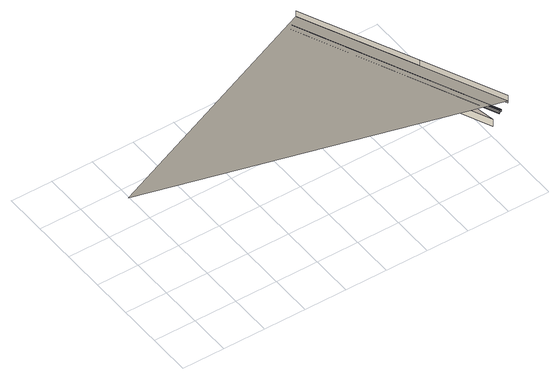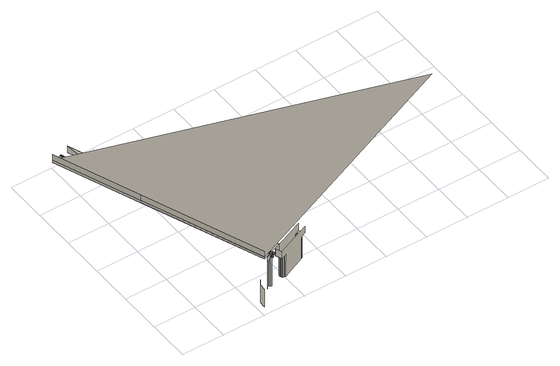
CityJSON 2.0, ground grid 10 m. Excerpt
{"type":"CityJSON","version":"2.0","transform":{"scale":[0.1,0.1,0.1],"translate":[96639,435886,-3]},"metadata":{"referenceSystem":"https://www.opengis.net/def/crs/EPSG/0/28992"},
"CityObjects":{
"bridge1":{"type":"Bridge","attributes":{"name":"Van Brienenoordbrug"},"children":["bridge1-1","bridge1-2","bridge1-3","bridge1-4","bridge1-5","bridge1-6","bridge1-7","bridge1-8","bridge1-9","bridge1-10","bridge1-11","bridge1-12","bridge1-13","bridge1-14","bridge1-15","bridge1-16","bridge1-17","bridge1-18","bridge1-19","bridge1-20","bridge1-21","bridge1-22","bridge1-23","bridge1-24","bridge1-25","bridge1-26","bridge1-27","bridge1-28","bridge1-29","bridge1-30","bridge1-31","bridge1-32","bridge1-33","bridge1-34","bridge1-35","bridge1-36","bridge1-37","bridge1-38","bridge1-39","bridge1-40","bridge1-41","bridge1-42","bridge1-43","bridge1-44","bridge1-45","bridge1-46","bridge1-47","bridge1-48","bridge1-49","bridge1-50","bridge1-51","bridge1-52","bridge1-53","bridge1-54","bridge1-55","bridge1-56","bridge1-57","bridge1-58","bridge1-59","bridge1-60"],"geometry":[{"type":"MultiSurface","lod":"2","boundaries":[[[0,1,2,3]],[[4,5,6,7]],[[7,6,8,9]],[[9,8,10,11]],[[12,13,14,15]],[[16,17,18,19,20,21,12,15,4,7,9,11,22,23,24]],[[11,10,25,22]],[[21,26,13,12]],[[22,25,27,23]],[[20,28,26,21]],[[23,27,29,24]],[[19,30,28,20]],[[24,29,31,16]],[[18,32,33,34,35,36,37,30,19]],[[38,39,40,41,42,17,16,31,43,44]],[[45,46,37,36]],[[44,43,47,48]],[[49,50,46,45]],[[48,47,51,52]],[[53,54,50,49]],[[52,51,55,56]],[[57,58,54,53]],[[36,35,38,44,48,52,56,59,60,61,62,57,53,49,45]],[[56,55,63,59]],[[62,64,58,57]],[[59,63,65,60]],[[61,66,64,62]],[[60,65,66,61]],[[35,34,67,39,38]],[[68,69,70,40,67]],[[71,72,73,74]],[[68,75,76,77,78,79,80,81,82,83]],[[84,71,74,85]],[[83,86,87,88,69,68]]],"semantics":{"surfaces":[{"type":"OuterFloorSurface"},{"type":"WallSurface"},{"type":"OuterCeilingSurface"}],"values":[0,1,1,1,1,2,1,1,1,1,1,1,1,1,1,1,1,1,1,1,1,1,2,1,1,1,1,1,1,1,1,2,1,2]}}]},
"bridge1-1":{"type":"BridgeInstallation","parents":["bridge1"],"geometry":[{"type":"MultiSurface","lod":"2","boundaries":[[[89,90,91,92]]]}]},
"bridge1-2":{"type":"BridgeInstallation","parents":["bridge1"],"geometry":[{"type":"MultiSurface","lod":"2","boundaries":[[[93,89,92,94]]]}]},
"bridge1-3":{"type":"BridgeInstallation","parents":["bridge1"],"geometry":[{"type":"MultiSurface","lod":"2","boundaries":[[[95,93,94,96]]]}]},
"bridge1-4":{"type":"BridgeInstallation","parents":["bridge1"],"geometry":[{"type":"MultiSurface","lod":"2","boundaries":[[[90,97,98,91]]]}]},
"bridge1-5":{"type":"BridgeInstallation","parents":["bridge1"],"geometry":[{"type":"MultiSurface","lod":"2","boundaries":[[[99,95,96]]]}]},
"bridge1-6":{"type":"BridgeInstallation","parents":["bridge1"],"geometry":[{"type":"MultiSurface","lod":"2","boundaries":[[[100,99,96,101]]]}]},
"bridge1-7":{"type":"BridgeInstallation","parents":["bridge1"],"geometry":[{"type":"MultiSurface","lod":"2","boundaries":[[[90,102,97]]]}]},
"bridge1-8":{"type":"BridgeInstallation","parents":["bridge1"],"geometry":[{"type":"MultiSurface","lod":"2","boundaries":[[[103,104,102,90,89,93,95,99,100,105,106,107,108]]]}]},
"bridge1-9":{"type":"BridgeInstallation","parents":["bridge1"],"geometry":[{"type":"MultiSurface","lod":"2","boundaries":[[[105,100,101,109]]]}]},
"bridge1-10":{"type":"BridgeInstallation","parents":["bridge1"],"geometry":[{"type":"MultiSurface","lod":"2","boundaries":[[[97,110,98]]]}]},
"bridge1-11":{"type":"BridgeInstallation","parents":["bridge1"],"geometry":[{"type":"MultiSurface","lod":"2","boundaries":[[[90,102,111]]]}]},
"bridge1-12":{"type":"BridgeInstallation","parents":["bridge1"],"geometry":[{"type":"MultiSurface","lod":"2","boundaries":[[[106,105,109,112]]]}]},
"bridge1-13":{"type":"BridgeInstallation","parents":["bridge1"],"geometry":[{"type":"MultiSurface","lod":"2","boundaries":[[[107,106,112,113]]]}]},
"bridge1-14":{"type":"BridgeInstallation","parents":["bridge1"],"geometry":[{"type":"MultiSurface","lod":"2","boundaries":[[[114,115,116,117,108,107,113]]]}]},
"bridge1-15":{"type":"BridgeInstallation","parents":["bridge1"]},
"bridge1-16":{"type":"BridgeInstallation","parents":["bridge1"],"geometry":[{"type":"MultiSurface","lod":"2","boundaries":[[[118,97,119]]]}]},
"bridge1-17":{"type":"BridgeInstallation","parents":["bridge1"],"geometry":[{"type":"MultiSurface","lod":"2","boundaries":[[[108,117,120,103]]]}]},
"bridge1-18":{"type":"BridgeInstallation","parents":["bridge1"],"geometry":[{"type":"MultiSurface","lod":"2","boundaries":[[[121,97,102]]]}]},
"bridge1-19":{"type":"BridgeInstallation","parents":["bridge1"],"geometry":[{"type":"MultiSurface","lod":"2","boundaries":[[[119,97,121]]]}]},
"bridge1-20":{"type":"BridgeInstallation","parents":["bridge1"],"geometry":[{"type":"MultiSurface","lod":"2","boundaries":[[[122,103,120,117,116,123]]]}]},
"bridge1-21":{"type":"BridgeInstallation","parents":["bridge1"],"geometry":[{"type":"MultiSurface","lod":"2","boundaries":[[[97,76,75,110]]]}]},
"bridge1-22":{"type":"BridgeInstallation","parents":["bridge1"],"geometry":[{"type":"MultiSurface","lod":"2","boundaries":[[[103,120,103,104]]]}]},
"bridge1-23":{"type":"BridgeInstallation","parents":["bridge1"],"geometry":[{"type":"MultiSurface","lod":"2","boundaries":[[[124,77,76,97]]]}]},
"bridge1-24":{"type":"BridgeInstallation","parents":["bridge1"],"geometry":[{"type":"MultiSurface","lod":"2","boundaries":[[[124,97,118]]]}]},
"bridge1-25":{"type":"BridgeInstallation","parents":["bridge1"],"geometry":[{"type":"MultiSurface","lod":"2","boundaries":[[[111,102,104,103,122,125,126]]]}]},
"bridge1-26":{"type":"BridgeInstallation","parents":["bridge1"],"geometry":[{"type":"MultiSurface","lod":"2","boundaries":[[[127,121,102]]]}]},
"bridge1-27":{"type":"BridgeInstallation","parents":["bridge1"]},
"bridge1-28":{"type":"BridgeInstallation","parents":["bridge1"],"geometry":[{"type":"MultiSurface","lod":"2","boundaries":[[[128,127,102]]]}]},
"bridge1-29":{"type":"BridgeInstallation","parents":["bridge1"],"geometry":[{"type":"MultiSurface","lod":"2","boundaries":[[[129,78,77,124]]]}]},
"bridge1-30":{"type":"BridgeInstallation","parents":["bridge1"]},
"bridge1-31":{"type":"BridgeInstallation","parents":["bridge1"],"geometry":[{"type":"MultiSurface","lod":"2","boundaries":[[[130,126,125,131]]]}]},
"bridge1-32":{"type":"BridgeInstallation","parents":["bridge1"]},
"bridge1-33":{"type":"BridgeInstallation","parents":["bridge1"],"geometry":[{"type":"MultiSurface","lod":"2","boundaries":[[[132,111,102]]]}]},
"bridge1-34":{"type":"BridgeInstallation","parents":["bridge1"],"geometry":[{"type":"MultiSurface","lod":"2","boundaries":[[[129,79,78]]]}]},
"bridge1-35":{"type":"BridgeInstallation","parents":["bridge1"],"geometry":[{"type":"MultiSurface","lod":"2","boundaries":[[[132,102,104,133,134,135,136,137]]]}]},
"bridge1-36":{"type":"BridgeInstallation","parents":["bridge1"],"geometry":[{"type":"MultiSurface","lod":"2","boundaries":[[[137,128,102,132]]]}]},
"bridge1-37":{"type":"BridgeInstallation","parents":["bridge1"],"geometry":[{"type":"MultiSurface","lod":"2","boundaries":[[[126,111,132]]]}]},
"bridge1-38":{"type":"BridgeInstallation","parents":["bridge1"],"geometry":[{"type":"MultiSurface","lod":"2","boundaries":[[[130,126,132]]]}]},
"bridge1-39":{"type":"BridgeInstallation","parents":["bridge1"],"geometry":[{"type":"MultiSurface","lod":"2","boundaries":[[[138,139,130,131]]]}]},
"bridge1-40":{"type":"BridgeInstallation","parents":["bridge1"]},
"bridge1-41":{"type":"BridgeInstallation","parents":["bridge1"],"geometry":[{"type":"MultiSurface","lod":"2","boundaries":[[[139,140,130]]]}]},
"bridge1-42":{"type":"BridgeInstallation","parents":["bridge1"],"geometry":[{"type":"MultiSurface","lod":"2","boundaries":[[[140,130,132]]]}]},
"bridge1-43":{"type":"BridgeInstallation","parents":["bridge1"],"geometry":[{"type":"MultiSurface","lod":"2","boundaries":[[[141,136,137,140,139,138]]]}]},
"bridge1-44":{"type":"BridgeInstallation","parents":["bridge1"],"geometry":[{"type":"MultiSurface","lod":"2","boundaries":[[[142,118,119,143]]]}]},
"bridge1-45":{"type":"BridgeInstallation","parents":["bridge1"],"geometry":[{"type":"MultiSurface","lod":"2","boundaries":[[[143,119,121,144]]]}]},
"bridge1-46":{"type":"BridgeInstallation","parents":["bridge1"],"geometry":[{"type":"MultiSurface","lod":"2","boundaries":[[[145,124,118,142]]]}]},
"bridge1-47":{"type":"BridgeInstallation","parents":["bridge1"],"geometry":[{"type":"MultiSurface","lod":"2","boundaries":[[[121,127,146,144]]]}]},
"bridge1-48":{"type":"BridgeInstallation","parents":["bridge1"],"geometry":[{"type":"MultiSurface","lod":"2","boundaries":[[[145,147,88,87,129,124]]]}]},
"bridge1-49":{"type":"BridgeInstallation","parents":["bridge1"],"geometry":[{"type":"MultiSurface","lod":"2","boundaries":[[[146,127,128,148]]]}]},
"bridge1-50":{"type":"BridgeInstallation","parents":["bridge1"],"geometry":[{"type":"MultiSurface","lod":"2","boundaries":[[[129,87,86,149,150,151]]]}]},
"bridge1-51":{"type":"BridgeInstallation","parents":["bridge1"],"geometry":[{"type":"MultiSurface","lod":"2","boundaries":[[[148,128,152,153]]]}]},
"bridge1-52":{"type":"BridgeInstallation","parents":["bridge1"],"geometry":[{"type":"MultiSurface","lod":"2","boundaries":[[[86,88,87]]]}]},
"bridge1-53":{"type":"BridgeInstallation","parents":["bridge1"],"geometry":[{"type":"MultiSurface","lod":"2","boundaries":[[[154,155,151,150]]]}]},
"bridge1-54":{"type":"BridgeInstallation","parents":["bridge1"],"geometry":[{"type":"MultiSurface","lod":"2","boundaries":[[[153,152,156,157]]]}]},
"bridge1-55":{"type":"BridgeInstallation","parents":["bridge1"],"geometry":[{"type":"MultiSurface","lod":"2","boundaries":[[[158,159,155,154]]]}]},
"bridge1-56":{"type":"BridgeInstallation","parents":["bridge1"],"geometry":[{"type":"MultiSurface","lod":"2","boundaries":[[[158,160,157,156,159]]]}]},
"bridge1-57":{"type":"BridgeInstallation","parents":["bridge1"],"geometry":[{"type":"MultiSurface","lod":"2","boundaries":[[[2,1,83,82]]]}]},
"bridge1-58":{"type":"BridgeInstallation","parents":["bridge1"],"geometry":[{"type":"MultiSurface","lod":"2","boundaries":[[[161,162,1,2]]]}]},
"bridge1-59":{"type":"BridgeInstallation","parents":["bridge1"],"geometry":[{"type":"MultiSurface","lod":"2","boundaries":[[[162,163,0,1]]]}]},
"bridge1-60":{"type":"BridgeInstallation","parents":["bridge1"],"geometry":[{"type":"MultiSurface","lod":"2","boundaries":[[[164,83,1,0]]]}]}
},
"vertices":[
[786,23,168],[704,217,161],[590,486,151],[7,243,153],[466,436,108],[466,436,48],[467,435,48],[467,435,108],[467,433,48],[467,433,108],[469,432,48],[469,432,108],[466,440,108],[466,440,48],[466,438,48],[466,438,108],[475,430,108],[463,425,108],[457,439,108],[469,444,108],[468,443,108],[467,442,108],[470,431,108],[472,430,108],[473,430,108],[470,431,48],[467,442,48],[472,430,48],[468,443,48],[473,430,48],[469,444,48],[475,430,48],[457,439,127],[530,469,126],[538,473,126],[538,473,108],[525,468,108],[525,468,48],[544,459,108],[544,459,127],[543,459,127],[536,455,127],[463,425,127],[531,454,48],[531,454,108],[527,468,108],[527,468,48],[533,455,48],[533,455,108],[529,467,108],[529,467,48],[534,456,48],[534,456,108],[531,467,108],[531,467,48],[534,458,48],[534,458,108],[532,466,108],[532,466,48],[535,460,108],[535,461,108],[534,463,108],[533,464,108],[535,460,48],[533,464,48],[535,461,48],[534,463,48],[541,466,126],[541,466,145],[733,1,162],[733,1,143],[584,463,52],[576,451,52],[576,451,4],[584,463,4],[565,476,145],[566,473,145],[567,473,145],[568,474,145],[573,476,145],[575,477,145],[574,480,145],[590,486,145],[704,217,155],[585,478,52],[585,478,4],[716,125,158],[636,316,151],[717,119,158],
[560,471,135],[560,470,135],[557,476,135],[558,476,135],
[561,471,134],[559,477,134],
[562,471,133],[560,477,133],
[564,472,142],[561,478,142],
[563,472,133],
[563,472,132],[561,477,132],
[566,473,135],
[566,473,127],[566,473,126],[564,472,131],[565,472,130],[565,472,129],[565,473,128],
[562,478,131],
[564,479,145],
[568,472,135],
[562,478,130],
[563,478,129],
[563,478,128],[564,476,128],[564,475,129],[565,475,128],
[567,473,142],[567,473,140],
[565,474,127],
[567,473,138],
[566,473,48],[564,475,48],
[568,474,144],
[569,472,48],[569,472,135],
[569,474,136],
[571,475,136],
[571,475,145],
[572,472,135],[572,472,48],
[575,477,135],
[566,473,125],[575,477,125],[575,477,126],[576,477,127],[576,477,135],
[574,474,48],[574,474,135],
[575,474,135],
[576,477,48],
[757,14,160],[757,14,157],
[758,14,155],
[759,15,161],
[759,15,153],
[760,15,162],
[761,16,153],
[762,16,162],[763,17,162],[573,476,144],
[573,476,136],[763,17,154],
[765,17,160],[574,476,143],
[575,477,138],[765,17,155],
[765,17,158],[575,477,140],
[765,17,157],
[590,486,166],[704,217,176],
[786,23,183],
[786,23,162]
]}
